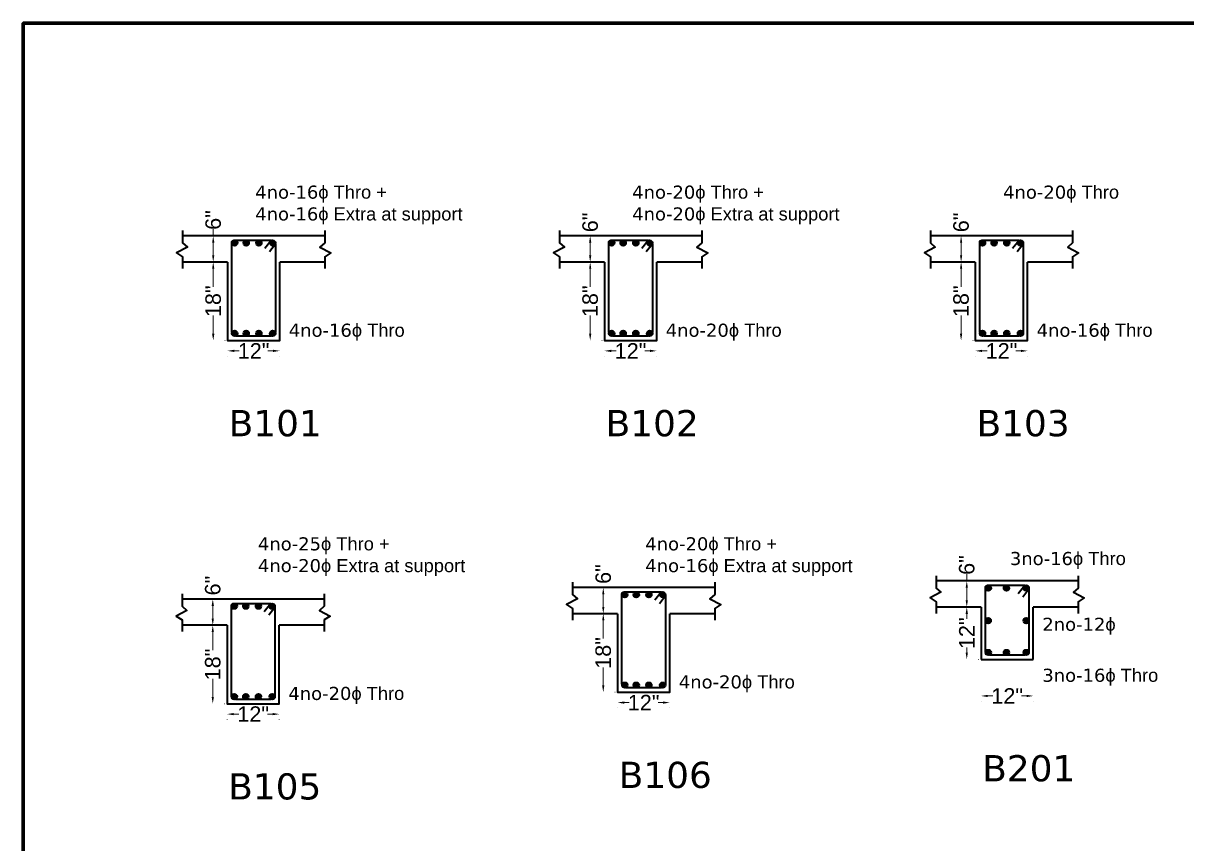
# Model space of a CAD drawing. Header units: feet. Extents: x 15113 to 123217, y -97269 to -8247.
# Drawn here: x 42026 to 42560, y -52233 to -51857 of the extents above; entities that cross this region are included whole.
import ezdxf

# ---------------------------------------------------------------- set-up
doc = ezdxf.new("R2010")
doc.units = ezdxf.units.FT
doc.header["$LTSCALE"] = 50.2
doc.header["$MEASUREMENT"] = 0
doc.header["$PDMODE"] = 3
doc.linetypes.add('DOT', pattern=[0.25, 0, -0.25])
for name, color, linetype, lineweight in [('drg seal', 250, 'Continuous', 120), ('Str Beam', 10, 'Continuous', 35), ('Str Column', 50, 'Continuous', 35), ('sTR fOOTING', 6, 'Continuous', 35), ('Str LBL', 3, 'Continuous', 35)]:
    doc.layers.add(name, color=color, linetype=linetype, lineweight=lineweight)
doc.layers.add('drg seal txt', color=7, linetype='Continuous')
doc.styles.add('5.2 INCH', font='arial.ttf', dxfattribs={"height": 5.2})
doc.styles.add('7.1 INCH', font='arial.ttf', dxfattribs={"height": 7.1})
doc.styles.get("Standard").update_dxf_attribs({"font": 'arial.ttf'})
doc.dimstyles.new('2.2 INCH', dxfattribs={"dimscale": 0, "dimtxt": 5.2, "dimasz": 3.1, "dimexe": 0.18, "dimexo": 1.063, "dimgap": 0.09, "dimtad": 0, "dimdec": 0, "dimzin": 0, "dimdsep": 46, "dimlunit": 4, "dimtxsty": '5.2 INCH', "dimcen": 0, "dimclrd": 230, "dimclre": 230, "dimclrt": 164, "dimadec": 0, "dimazin": 0, "dimtfac": 1, "dimtdec": 0, "dimtofl": 0, "dimtmove": 0, "dimatfit": 3, "dimfxl": 0.5, "dimtolj": 1, "dimtzin": 0, "dimlwd": 15, "dimlwe": 15, "dimarcsym": 0})

# ---------------------------------------------------------------- blocks, each defined once
blk = doc.blocks.new('*D688')
at = {"layer": 'Defpoints', "color": 0, "linetype": 'Continuous', "transparency": 16777216}
for p in [(42144.11, -52006.89), (42120.11, -52010.42), (42144.11, -52010.42)]:
    blk.add_point(p, dxfattribs=at)
at = {"layer": 'Str Beam', "color": 230, "linetype": 'DOT', "lineweight": 15, "transparency": 16777216}
for p, q in [((42120.11, -52009.36), (42120.11, -52006.71)), ((42144.11, -52009.36), (42144.11, -52006.71))]:
    blk.add_line(p, q, dxfattribs=at)
at = {"layer": 'Str Beam', "color": 230, "lineweight": 15, "transparency": 16777216}
for p, q in [((42123.21, -52006.89), (42125.51, -52006.89)), ((42141.01, -52006.89), (42138.7, -52006.89))]:
    blk.add_line(p, q, dxfattribs=at)
at = {"layer": 'Str Beam', "color": 230, "linetype": 'Continuous', "transparency": 16777216}
for points in [[(42123.21, -52006.37), (42123.21, -52007.41), (42120.11, -52006.89)], [(42141.01, -52006.37), (42141.01, -52007.41), (42144.11, -52006.89)]]:
    blk.add_solid(points, dxfattribs=at)
at = {"layer": 'Str Beam', "color": 164, "linetype": 'Continuous', "lineweight": 40, "transparency": 16777216, "insert": (42132.11, -52006.89), "char_height": 7.1, "attachment_point": 5, "style": '7.1 INCH'}
blk.add_mtext('\\A1;12"', dxfattribs=at)
blk = doc.blocks.new('*D689')
at = {"layer": 'Defpoints', "color": 0, "linetype": 'Continuous', "transparency": 16777216}
for p in [(42113.58, -51966.13), (42120.11, -51966.13), (42120.11, -52002.13)]:
    blk.add_point(p, dxfattribs=at)
at = {"layer": 'sTR fOOTING', "color": 230, "linetype": 'DOT', "lineweight": 15, "transparency": 16777216}
for p, q in [((42119.04, -51966.13), (42113.4, -51966.13)), ((42119.04, -52002.13), (42113.4, -52002.13))]:
    blk.add_line(p, q, dxfattribs=at)
at = {"layer": 'sTR fOOTING', "color": 230, "lineweight": 15, "transparency": 16777216}
for p, q in [((42113.58, -51969.23), (42113.58, -51977.53)), ((42113.58, -51999.03), (42113.58, -51990.72))]:
    blk.add_line(p, q, dxfattribs=at)
at = {"layer": 'sTR fOOTING', "color": 230, "linetype": 'Continuous', "transparency": 16777216}
for points in [[(42113.06, -51969.23), (42114.1, -51969.23), (42113.58, -51966.13)], [(42113.06, -51999.03), (42114.1, -51999.03), (42113.58, -52002.13)]]:
    blk.add_solid(points, dxfattribs=at)
at = {"layer": 'sTR fOOTING', "color": 164, "linetype": 'Continuous', "lineweight": 40, "transparency": 16777216, "insert": (42113.58, -51984.13), "char_height": 7.1, "attachment_point": 5, "rotation": 90, "style": '7.1 INCH'}
blk.add_mtext('\\A1;18"', dxfattribs=at)
blk = doc.blocks.new('*D672')
at = {"layer": 'Defpoints', "color": 0, "linetype": 'Continuous', "transparency": 16777216}
for p in [(42113.58, -51954.13), (42113.58, -51954.13), (42113.58, -51966.13)]:
    blk.add_point(p, dxfattribs=at)
at = {"layer": 'sTR fOOTING', "color": 230, "linetype": 'DOT', "lineweight": 15, "transparency": 16777216}
for p, q in [((42112.52, -51954.13), (42113.4, -51954.13)), ((42112.52, -51966.13), (42113.4, -51966.13))]:
    blk.add_line(p, q, dxfattribs=at)
at = {"layer": 'sTR fOOTING', "color": 230, "lineweight": 15, "transparency": 16777216}
for p, q in [((42113.58, -51954.13), (42113.58, -51951.03)), ((42113.58, -51963.03), (42113.58, -51957.23))]:
    blk.add_line(p, q, dxfattribs=at)
at = {"layer": 'sTR fOOTING', "color": 230, "linetype": 'Continuous', "transparency": 16777216}
for points in [[(42113.06, -51957.23), (42114.1, -51957.23), (42113.58, -51954.13)], [(42113.06, -51963.03), (42114.1, -51963.03), (42113.58, -51966.13)]]:
    blk.add_solid(points, dxfattribs=at)
at = {"layer": 'sTR fOOTING', "color": 164, "linetype": 'Continuous', "lineweight": 40, "transparency": 16777216, "insert": (42113.58, -51946.84), "char_height": 7.1, "attachment_point": 5, "rotation": 90, "style": '7.1 INCH'}
blk.add_mtext('\\A1;6"', dxfattribs=at)
blk = doc.blocks.new('*D690')
at = {"layer": 'Defpoints', "color": 0, "linetype": 'Continuous', "transparency": 16777216}
for p in [(42317.04, -52006.89), (42293.04, -52010.42), (42317.04, -52010.42)]:
    blk.add_point(p, dxfattribs=at)
at = {"layer": 'Str Beam', "color": 230, "linetype": 'DOT', "lineweight": 15, "transparency": 16777216}
for p, q in [((42293.04, -52009.36), (42293.04, -52006.71)), ((42317.04, -52009.36), (42317.04, -52006.71))]:
    blk.add_line(p, q, dxfattribs=at)
at = {"layer": 'Str Beam', "color": 230, "lineweight": 15, "transparency": 16777216}
for p, q in [((42296.14, -52006.89), (42298.45, -52006.89)), ((42313.94, -52006.89), (42311.64, -52006.89))]:
    blk.add_line(p, q, dxfattribs=at)
at = {"layer": 'Str Beam', "color": 230, "linetype": 'Continuous', "transparency": 16777216}
for points in [[(42296.14, -52006.37), (42296.14, -52007.41), (42293.04, -52006.89)], [(42313.94, -52006.37), (42313.94, -52007.41), (42317.04, -52006.89)]]:
    blk.add_solid(points, dxfattribs=at)
at = {"layer": 'Str Beam', "color": 164, "linetype": 'Continuous', "lineweight": 40, "transparency": 16777216, "insert": (42305.04, -52006.89), "char_height": 7.1, "attachment_point": 5, "style": '7.1 INCH'}
blk.add_mtext('\\A1;12"', dxfattribs=at)
blk = doc.blocks.new('*D691')
at = {"layer": 'Defpoints', "color": 0, "linetype": 'Continuous', "transparency": 16777216}
for p in [(42286.52, -51966.13), (42293.04, -51966.13), (42293.04, -52002.13)]:
    blk.add_point(p, dxfattribs=at)
at = {"layer": 'sTR fOOTING', "color": 230, "linetype": 'DOT', "lineweight": 15, "transparency": 16777216}
for p, q in [((42291.98, -51966.13), (42286.34, -51966.13)), ((42291.98, -52002.13), (42286.34, -52002.13))]:
    blk.add_line(p, q, dxfattribs=at)
at = {"layer": 'sTR fOOTING', "color": 230, "lineweight": 15, "transparency": 16777216}
for p, q in [((42286.52, -51969.23), (42286.52, -51977.53)), ((42286.52, -51999.03), (42286.52, -51990.72))]:
    blk.add_line(p, q, dxfattribs=at)
at = {"layer": 'sTR fOOTING', "color": 230, "linetype": 'Continuous', "transparency": 16777216}
for points in [[(42286, -51969.23), (42287.03, -51969.23), (42286.52, -51966.13)], [(42286, -51999.03), (42287.03, -51999.03), (42286.52, -52002.13)]]:
    blk.add_solid(points, dxfattribs=at)
at = {"layer": 'sTR fOOTING', "color": 164, "linetype": 'Continuous', "lineweight": 40, "transparency": 16777216, "insert": (42286.52, -51984.13), "char_height": 7.1, "attachment_point": 5, "rotation": 90, "style": '7.1 INCH'}
blk.add_mtext('\\A1;18"', dxfattribs=at)
blk = doc.blocks.new('*D673')
at = {"layer": 'Defpoints', "color": 0, "linetype": 'Continuous', "transparency": 16777216}
for p in [(42286.52, -51954.13), (42286.52, -51954.13), (42286.52, -51966.13)]:
    blk.add_point(p, dxfattribs=at)
at = {"layer": 'sTR fOOTING', "color": 230, "linetype": 'DOT', "lineweight": 15, "transparency": 16777216}
for p, q in [((42285.45, -51954.13), (42286.34, -51954.13)), ((42285.45, -51966.13), (42286.34, -51966.13))]:
    blk.add_line(p, q, dxfattribs=at)
at = {"layer": 'sTR fOOTING', "color": 230, "lineweight": 15, "transparency": 16777216}
blk.add_line((42286.52, -51963.03), (42286.52, -51957.23), dxfattribs=at)
at = {"layer": 'sTR fOOTING', "color": 230, "linetype": 'Continuous', "transparency": 16777216}
for points in [[(42286, -51957.23), (42287.03, -51957.23), (42286.52, -51954.13)], [(42286, -51963.03), (42287.03, -51963.03), (42286.52, -51966.13)]]:
    blk.add_solid(points, dxfattribs=at)
at = {"layer": 'sTR fOOTING', "color": 164, "linetype": 'Continuous', "lineweight": 40, "transparency": 16777216, "insert": (42286.52, -51947.93), "char_height": 7.1, "attachment_point": 5, "rotation": 90, "style": '7.1 INCH'}
blk.add_mtext('\\A1;6"', dxfattribs=at)
blk = doc.blocks.new('*D692')
at = {"layer": 'Defpoints', "color": 0, "linetype": 'Continuous', "transparency": 16777216}
for p in [(42487.2, -52006.89), (42463.2, -52010.42), (42487.2, -52010.42)]:
    blk.add_point(p, dxfattribs=at)
at = {"layer": 'Str Beam', "color": 230, "linetype": 'DOT', "lineweight": 15, "transparency": 16777216}
for p, q in [((42463.2, -52009.36), (42463.2, -52006.71)), ((42487.2, -52009.36), (42487.2, -52006.71))]:
    blk.add_line(p, q, dxfattribs=at)
at = {"layer": 'Str Beam', "color": 230, "lineweight": 15, "transparency": 16777216}
for p, q in [((42466.3, -52006.89), (42468.61, -52006.89)), ((42484.1, -52006.89), (42481.79, -52006.89))]:
    blk.add_line(p, q, dxfattribs=at)
at = {"layer": 'Str Beam', "color": 230, "linetype": 'Continuous', "transparency": 16777216}
for points in [[(42466.3, -52006.37), (42466.3, -52007.41), (42463.2, -52006.89)], [(42484.1, -52006.37), (42484.1, -52007.41), (42487.2, -52006.89)]]:
    blk.add_solid(points, dxfattribs=at)
at = {"layer": 'Str Beam', "color": 164, "linetype": 'Continuous', "lineweight": 40, "transparency": 16777216, "insert": (42475.2, -52006.89), "char_height": 7.1, "attachment_point": 5, "style": '7.1 INCH'}
blk.add_mtext('\\A1;12"', dxfattribs=at)
blk = doc.blocks.new('*D693')
at = {"layer": 'Defpoints', "color": 0, "linetype": 'Continuous', "transparency": 16777216}
for p in [(42456.67, -51966.13), (42463.2, -51966.13), (42463.2, -52002.13)]:
    blk.add_point(p, dxfattribs=at)
at = {"layer": 'sTR fOOTING', "color": 230, "linetype": 'DOT', "lineweight": 15, "transparency": 16777216}
for p, q in [((42462.14, -51966.13), (42456.49, -51966.13)), ((42462.14, -52002.13), (42456.49, -52002.13))]:
    blk.add_line(p, q, dxfattribs=at)
at = {"layer": 'sTR fOOTING', "color": 230, "lineweight": 15, "transparency": 16777216}
for p, q in [((42456.67, -51969.23), (42456.67, -51977.53)), ((42456.67, -51999.03), (42456.67, -51990.72))]:
    blk.add_line(p, q, dxfattribs=at)
at = {"layer": 'sTR fOOTING', "color": 230, "linetype": 'Continuous', "transparency": 16777216}
for points in [[(42456.16, -51969.23), (42457.19, -51969.23), (42456.67, -51966.13)], [(42456.16, -51999.03), (42457.19, -51999.03), (42456.67, -52002.13)]]:
    blk.add_solid(points, dxfattribs=at)
at = {"layer": 'sTR fOOTING', "color": 164, "linetype": 'Continuous', "lineweight": 40, "transparency": 16777216, "insert": (42456.67, -51984.13), "char_height": 7.1, "attachment_point": 5, "rotation": 90, "style": '7.1 INCH'}
blk.add_mtext('\\A1;18"', dxfattribs=at)
blk = doc.blocks.new('*D674')
at = {"layer": 'Defpoints', "color": 0, "linetype": 'Continuous', "transparency": 16777216}
for p in [(42456.67, -51954.13), (42456.67, -51954.13), (42456.67, -51966.13)]:
    blk.add_point(p, dxfattribs=at)
at = {"layer": 'sTR fOOTING', "color": 230, "linetype": 'DOT', "lineweight": 15, "transparency": 16777216}
for p, q in [((42455.61, -51954.13), (42456.49, -51954.13)), ((42455.61, -51966.13), (42456.49, -51966.13))]:
    blk.add_line(p, q, dxfattribs=at)
at = {"layer": 'sTR fOOTING', "color": 230, "lineweight": 15, "transparency": 16777216}
blk.add_line((42456.67, -51963.03), (42456.67, -51957.23), dxfattribs=at)
at = {"layer": 'sTR fOOTING', "color": 230, "linetype": 'Continuous', "transparency": 16777216}
for points in [[(42456.16, -51957.23), (42457.19, -51957.23), (42456.67, -51954.13)], [(42456.16, -51963.03), (42457.19, -51963.03), (42456.67, -51966.13)]]:
    blk.add_solid(points, dxfattribs=at)
at = {"layer": 'sTR fOOTING', "color": 164, "linetype": 'Continuous', "lineweight": 40, "transparency": 16777216, "insert": (42456.67, -51947.93), "char_height": 7.1, "attachment_point": 5, "rotation": 90, "style": '7.1 INCH'}
blk.add_mtext('\\A1;6"', dxfattribs=at)
blk = doc.blocks.new('*D696')
at = {"layer": 'Defpoints', "color": 0, "linetype": 'Continuous', "transparency": 16777216}
for p in [(42143.9, -52173.55), (42119.9, -52177.09), (42143.9, -52177.09)]:
    blk.add_point(p, dxfattribs=at)
at = {"layer": 'Str Beam', "color": 230, "linetype": 'DOT', "lineweight": 15, "transparency": 16777216}
for p, q in [((42119.9, -52176.02), (42119.9, -52173.37)), ((42143.9, -52176.02), (42143.9, -52173.37))]:
    blk.add_line(p, q, dxfattribs=at)
at = {"layer": 'Str Beam', "color": 230, "lineweight": 15, "transparency": 16777216}
for p, q in [((42123, -52173.55), (42125.31, -52173.55)), ((42140.8, -52173.55), (42138.5, -52173.55))]:
    blk.add_line(p, q, dxfattribs=at)
at = {"layer": 'Str Beam', "color": 230, "linetype": 'Continuous', "transparency": 16777216}
for points in [[(42123, -52173.04), (42123, -52174.07), (42119.9, -52173.55)], [(42140.8, -52173.04), (42140.8, -52174.07), (42143.9, -52173.55)]]:
    blk.add_solid(points, dxfattribs=at)
at = {"layer": 'Str Beam', "color": 164, "linetype": 'Continuous', "lineweight": 40, "transparency": 16777216, "insert": (42131.9, -52173.55), "char_height": 7.1, "attachment_point": 5, "style": '7.1 INCH'}
blk.add_mtext('\\A1;12"', dxfattribs=at)
blk = doc.blocks.new('*D697')
at = {"layer": 'Defpoints', "color": 0, "linetype": 'Continuous', "transparency": 16777216}
for p in [(42113.38, -52132.79), (42119.9, -52132.79), (42119.9, -52168.79)]:
    blk.add_point(p, dxfattribs=at)
at = {"layer": 'sTR fOOTING', "color": 230, "linetype": 'DOT', "lineweight": 15, "transparency": 16777216}
for p, q in [((42118.84, -52132.79), (42113.2, -52132.79)), ((42118.84, -52168.79), (42113.2, -52168.79))]:
    blk.add_line(p, q, dxfattribs=at)
at = {"layer": 'sTR fOOTING', "color": 230, "lineweight": 15, "transparency": 16777216}
for p, q in [((42113.38, -52135.89), (42113.38, -52144.2)), ((42113.38, -52165.69), (42113.38, -52157.38))]:
    blk.add_line(p, q, dxfattribs=at)
at = {"layer": 'sTR fOOTING', "color": 230, "linetype": 'Continuous', "transparency": 16777216}
for points in [[(42112.86, -52135.89), (42113.89, -52135.89), (42113.38, -52132.79)], [(42112.86, -52165.69), (42113.89, -52165.69), (42113.38, -52168.79)]]:
    blk.add_solid(points, dxfattribs=at)
at = {"layer": 'sTR fOOTING', "color": 164, "linetype": 'Continuous', "lineweight": 40, "transparency": 16777216, "insert": (42113.38, -52150.79), "char_height": 7.1, "attachment_point": 5, "rotation": 90, "style": '7.1 INCH'}
blk.add_mtext('\\A1;18"', dxfattribs=at)
blk = doc.blocks.new('*D676')
at = {"layer": 'Defpoints', "color": 0, "linetype": 'Continuous', "transparency": 16777216}
for p in [(42113.38, -52120.79), (42113.38, -52120.79), (42113.38, -52132.79)]:
    blk.add_point(p, dxfattribs=at)
at = {"layer": 'sTR fOOTING', "color": 230, "linetype": 'DOT', "lineweight": 15, "transparency": 16777216}
for p, q in [((42112.31, -52120.79), (42113.2, -52120.79)), ((42112.31, -52132.79), (42113.2, -52132.79))]:
    blk.add_line(p, q, dxfattribs=at)
at = {"layer": 'sTR fOOTING', "color": 230, "lineweight": 15, "transparency": 16777216}
blk.add_line((42113.38, -52129.69), (42113.38, -52123.89), dxfattribs=at)
at = {"layer": 'sTR fOOTING', "color": 230, "linetype": 'Continuous', "transparency": 16777216}
for points in [[(42112.86, -52123.89), (42113.89, -52123.89), (42113.38, -52120.79)], [(42112.86, -52129.69), (42113.89, -52129.69), (42113.38, -52132.79)]]:
    blk.add_solid(points, dxfattribs=at)
at = {"layer": 'sTR fOOTING', "color": 164, "linetype": 'Continuous', "lineweight": 40, "transparency": 16777216, "insert": (42113.38, -52114.59), "char_height": 7.1, "attachment_point": 5, "rotation": 90, "style": '7.1 INCH'}
blk.add_mtext('\\A1;6"', dxfattribs=at)
blk = doc.blocks.new('*D698')
at = {"layer": 'Defpoints', "color": 0, "linetype": 'Continuous', "transparency": 16777216}
for p in [(42323.04, -52168.27), (42299.04, -52171.8), (42323.04, -52171.8)]:
    blk.add_point(p, dxfattribs=at)
at = {"layer": 'Str Beam', "color": 230, "linetype": 'DOT', "lineweight": 15, "transparency": 16777216}
for p, q in [((42299.04, -52170.74), (42299.04, -52168.09)), ((42323.04, -52170.74), (42323.04, -52168.09))]:
    blk.add_line(p, q, dxfattribs=at)
at = {"layer": 'Str Beam', "color": 230, "lineweight": 15, "transparency": 16777216}
for p, q in [((42302.14, -52168.27), (42304.45, -52168.27)), ((42319.94, -52168.27), (42317.64, -52168.27))]:
    blk.add_line(p, q, dxfattribs=at)
at = {"layer": 'Str Beam', "color": 230, "linetype": 'Continuous', "transparency": 16777216}
for points in [[(42302.14, -52167.75), (42302.14, -52168.78), (42299.04, -52168.27)], [(42319.94, -52167.75), (42319.94, -52168.78), (42323.04, -52168.27)]]:
    blk.add_solid(points, dxfattribs=at)
at = {"layer": 'Str Beam', "color": 164, "linetype": 'Continuous', "lineweight": 40, "transparency": 16777216, "insert": (42311.04, -52168.27), "char_height": 7.1, "attachment_point": 5, "style": '7.1 INCH'}
blk.add_mtext('\\A1;12"', dxfattribs=at)
blk = doc.blocks.new('*D699')
at = {"layer": 'Defpoints', "color": 0, "linetype": 'Continuous', "transparency": 16777216}
for p in [(42292.52, -52127.5), (42299.04, -52127.5), (42299.04, -52163.5)]:
    blk.add_point(p, dxfattribs=at)
at = {"layer": 'sTR fOOTING', "color": 230, "linetype": 'DOT', "lineweight": 15, "transparency": 16777216}
for p, q in [((42297.98, -52127.5), (42292.34, -52127.5)), ((42297.98, -52163.5), (42292.34, -52163.5))]:
    blk.add_line(p, q, dxfattribs=at)
at = {"layer": 'sTR fOOTING', "color": 230, "lineweight": 15, "transparency": 16777216}
for p, q in [((42292.52, -52130.6), (42292.52, -52138.91)), ((42292.52, -52160.4), (42292.52, -52152.1))]:
    blk.add_line(p, q, dxfattribs=at)
at = {"layer": 'sTR fOOTING', "color": 230, "linetype": 'Continuous', "transparency": 16777216}
for points in [[(42292, -52130.6), (42293.03, -52130.6), (42292.52, -52127.5)], [(42292, -52160.4), (42293.03, -52160.4), (42292.52, -52163.5)]]:
    blk.add_solid(points, dxfattribs=at)
at = {"layer": 'sTR fOOTING', "color": 164, "linetype": 'Continuous', "lineweight": 40, "transparency": 16777216, "insert": (42292.52, -52145.5), "char_height": 7.1, "attachment_point": 5, "rotation": 90, "style": '7.1 INCH'}
blk.add_mtext('\\A1;18"', dxfattribs=at)
blk = doc.blocks.new('*D677')
at = {"layer": 'Defpoints', "color": 0, "linetype": 'Continuous', "transparency": 16777216}
for p in [(42292.52, -52115.5), (42292.52, -52115.5), (42292.52, -52127.5)]:
    blk.add_point(p, dxfattribs=at)
at = {"layer": 'sTR fOOTING', "color": 230, "linetype": 'DOT', "lineweight": 15, "transparency": 16777216}
for p, q in [((42291.45, -52115.5), (42292.34, -52115.5)), ((42291.45, -52127.5), (42292.34, -52127.5))]:
    blk.add_line(p, q, dxfattribs=at)
at = {"layer": 'sTR fOOTING', "color": 230, "lineweight": 15, "transparency": 16777216}
blk.add_line((42292.52, -52124.4), (42292.52, -52118.6), dxfattribs=at)
at = {"layer": 'sTR fOOTING', "color": 230, "linetype": 'Continuous', "transparency": 16777216}
for points in [[(42292, -52118.6), (42293.03, -52118.6), (42292.52, -52115.5)], [(42292, -52124.4), (42293.03, -52124.4), (42292.52, -52127.5)]]:
    blk.add_solid(points, dxfattribs=at)
at = {"layer": 'sTR fOOTING', "color": 164, "linetype": 'Continuous', "lineweight": 40, "transparency": 16777216, "insert": (42292.52, -52109.3), "char_height": 7.1, "attachment_point": 5, "rotation": 90, "style": '7.1 INCH'}
blk.add_mtext('\\A1;6"', dxfattribs=at)
blk = doc.blocks.new('*D716')
at = {"layer": 'Defpoints', "color": 0, "linetype": 'Continuous', "transparency": 16777216}
for p in [(42489.81, -52165.22), (42465.81, -52168.75), (42489.81, -52168.75)]:
    blk.add_point(p, dxfattribs=at)
at = {"layer": 'Str Beam', "color": 230, "linetype": 'DOT', "lineweight": 15, "transparency": 16777216}
for p, q in [((42465.81, -52167.69), (42465.81, -52165.04)), ((42489.81, -52167.69), (42489.81, -52165.04))]:
    blk.add_line(p, q, dxfattribs=at)
at = {"layer": 'Str Beam', "color": 230, "lineweight": 15, "transparency": 16777216}
for p, q in [((42468.91, -52165.22), (42471.21, -52165.22)), ((42486.71, -52165.22), (42484.4, -52165.22))]:
    blk.add_line(p, q, dxfattribs=at)
at = {"layer": 'Str Beam', "color": 230, "linetype": 'Continuous', "transparency": 16777216}
for points in [[(42468.91, -52164.7), (42468.91, -52165.73), (42465.81, -52165.22)], [(42486.71, -52164.7), (42486.71, -52165.73), (42489.81, -52165.22)]]:
    blk.add_solid(points, dxfattribs=at)
at = {"layer": 'Str Beam', "color": 164, "linetype": 'Continuous', "lineweight": 40, "transparency": 16777216, "insert": (42477.81, -52165.22), "char_height": 7.1, "attachment_point": 5, "style": '7.1 INCH'}
blk.add_mtext('\\A1;12"', dxfattribs=at)
blk = doc.blocks.new('*D686')
at = {"layer": 'Defpoints', "color": 0, "linetype": 'Continuous', "transparency": 16777216}
for p in [(42459.28, -52112.45), (42459.28, -52112.45), (42459.28, -52124.45)]:
    blk.add_point(p, dxfattribs=at)
at = {"layer": 'sTR fOOTING', "color": 230, "lineweight": 15, "transparency": 16777216}
for p, q in [((42459.28, -52112.45), (42459.28, -52109.35)), ((42459.28, -52121.35), (42459.28, -52115.55))]:
    blk.add_line(p, q, dxfattribs=at)
at = {"layer": 'sTR fOOTING', "color": 230, "linetype": 'DOT', "lineweight": 15, "transparency": 16777216}
for p, q in [((42458.22, -52112.45), (42459.1, -52112.45)), ((42458.22, -52124.45), (42459.1, -52124.45))]:
    blk.add_line(p, q, dxfattribs=at)
at = {"layer": 'sTR fOOTING', "color": 230, "linetype": 'Continuous', "transparency": 16777216}
for points in [[(42458.76, -52115.55), (42459.8, -52115.55), (42459.28, -52112.45)], [(42458.76, -52121.35), (42459.8, -52121.35), (42459.28, -52124.45)]]:
    blk.add_solid(points, dxfattribs=at)
at = {"layer": 'sTR fOOTING', "color": 164, "linetype": 'Continuous', "lineweight": 40, "transparency": 16777216, "insert": (42459.28, -52105.16), "char_height": 7.1, "attachment_point": 5, "rotation": 90, "style": '7.1 INCH'}
blk.add_mtext('\\A1;6"', dxfattribs=at)
blk = doc.blocks.new('*D717')
at = {"layer": 'Defpoints', "color": 0, "linetype": 'Continuous', "transparency": 16777216}
for p in [(42459.28, -52124.45), (42465.81, -52124.45), (42465.81, -52148.45)]:
    blk.add_point(p, dxfattribs=at)
at = {"layer": 'sTR fOOTING', "color": 230, "linetype": 'DOT', "lineweight": 15, "transparency": 16777216}
for p, q in [((42464.74, -52124.45), (42459.1, -52124.45)), ((42464.74, -52148.45), (42459.1, -52148.45))]:
    blk.add_line(p, q, dxfattribs=at)
at = {"layer": 'sTR fOOTING', "color": 230, "lineweight": 15, "transparency": 16777216}
for p, q in [((42459.28, -52127.55), (42459.28, -52129.86)), ((42459.28, -52145.35), (42459.28, -52143.05))]:
    blk.add_line(p, q, dxfattribs=at)
at = {"layer": 'sTR fOOTING', "color": 230, "linetype": 'Continuous', "transparency": 16777216}
for points in [[(42458.76, -52127.55), (42459.8, -52127.55), (42459.28, -52124.45)], [(42458.76, -52145.35), (42459.8, -52145.35), (42459.28, -52148.45)]]:
    blk.add_solid(points, dxfattribs=at)
at = {"layer": 'sTR fOOTING', "color": 164, "linetype": 'Continuous', "lineweight": 40, "transparency": 16777216, "insert": (42459.28, -52136.45), "char_height": 7.1, "attachment_point": 5, "rotation": 90, "style": '7.1 INCH'}
blk.add_mtext('\\A1;12"', dxfattribs=at)

msp = doc.modelspace()

# ---------------------------------------------------------------- hatches: boundary and pattern name
at = {"layer": 'Str Beam', "lineweight": 40}
h = msp.add_hatch(color=256, dxfattribs=at)
h.dxf.hatch_style = 1
h.paths.add_polyline_path([(42122.17708, -51957.38295, 1), (42124.69308, -51957.38295, 1)])
h = msp.add_hatch(color=256, dxfattribs=at)
h.dxf.hatch_style = 1
h.paths.add_polyline_path([(42127.45954, -51957.38295, 1), (42129.97554, -51957.38295, 1)])
h = msp.add_hatch(color=256, dxfattribs=at)
h.dxf.hatch_style = 1
h.paths.add_polyline_path([(42133.26594, -51957.38295, 1), (42135.78194, -51957.38295, 1)])
h = msp.add_hatch(color=256, dxfattribs=at)
h.dxf.hatch_style = 1
h.paths.add_polyline_path([(42139.5795, -51957.38295, 1), (42142.0955, -51957.38295, 1)])
h = msp.add_hatch(color=256, dxfattribs=at)
h.dxf.hatch_style = 1
h.paths.add_polyline_path([(42295.11314, -51957.38295, 1), (42297.62914, -51957.38295, 1)])
h = msp.add_hatch(color=256, dxfattribs=at)
h.dxf.hatch_style = 1
h.paths.add_polyline_path([(42300.3956, -51957.38295, 1), (42302.9116, -51957.38295, 1)])
h = msp.add_hatch(color=256, dxfattribs=at)
h.dxf.hatch_style = 1
h.paths.add_polyline_path([(42306.202, -51957.38295, 1), (42308.718, -51957.38295, 1)])
h = msp.add_hatch(color=256, dxfattribs=at)
h.dxf.hatch_style = 1
h.paths.add_polyline_path([(42312.51556, -51957.38295, 1), (42315.03156, -51957.38295, 1)])
h = msp.add_hatch(color=256, dxfattribs=at)
h.dxf.hatch_style = 1
h.paths.add_polyline_path([(42465.2699, -51957.38295, 1), (42467.7859, -51957.38295, 1)])
h = msp.add_hatch(color=256, dxfattribs=at)
h.dxf.hatch_style = 1
h.paths.add_polyline_path([(42470.55236, -51957.38295, 1), (42473.06836, -51957.38295, 1)])
h = msp.add_hatch(color=256, dxfattribs=at)
h.dxf.hatch_style = 1
h.paths.add_polyline_path([(42476.35876, -51957.38295, 1), (42478.87476, -51957.38295, 1)])
h = msp.add_hatch(color=256, dxfattribs=at)
h.dxf.hatch_style = 1
h.paths.add_polyline_path([(42482.67232, -51957.38295, 1), (42485.18832, -51957.38295, 1)])
h = msp.add_hatch(color=256, dxfattribs=at)
h.dxf.hatch_style = 1
h.paths.add_polyline_path([(42122.17708, -51998.87066, -1), (42124.69308, -51998.87066, -1)])
h = msp.add_hatch(color=256, dxfattribs=at)
h.dxf.hatch_style = 1
h.paths.add_polyline_path([(42127.45954, -51998.87066, -1), (42129.97554, -51998.87066, -1)])
h = msp.add_hatch(color=256, dxfattribs=at)
h.dxf.hatch_style = 1
h.paths.add_polyline_path([(42133.26594, -51998.87066, -1), (42135.78194, -51998.87066, -1)])
h = msp.add_hatch(color=256, dxfattribs=at)
h.dxf.hatch_style = 1
h.paths.add_polyline_path([(42139.5795, -51998.87066, -1), (42142.0955, -51998.87066, -1)])
h = msp.add_hatch(color=256, dxfattribs=at)
h.dxf.hatch_style = 1
h.paths.add_polyline_path([(42295.11314, -51998.87066, -1), (42297.62914, -51998.87066, -1)])
h = msp.add_hatch(color=256, dxfattribs=at)
h.dxf.hatch_style = 1
h.paths.add_polyline_path([(42300.3956, -51998.87066, -1), (42302.9116, -51998.87066, -1)])
h = msp.add_hatch(color=256, dxfattribs=at)
h.dxf.hatch_style = 1
h.paths.add_polyline_path([(42306.202, -51998.87066, -1), (42308.718, -51998.87066, -1)])
h = msp.add_hatch(color=256, dxfattribs=at)
h.dxf.hatch_style = 1
h.paths.add_polyline_path([(42312.51556, -51998.87066, -1), (42315.03156, -51998.87066, -1)])
h = msp.add_hatch(color=256, dxfattribs=at)
h.dxf.hatch_style = 1
h.paths.add_polyline_path([(42465.2699, -51998.87066, -1), (42467.7859, -51998.87066, -1)])
h = msp.add_hatch(color=256, dxfattribs=at)
h.dxf.hatch_style = 1
h.paths.add_polyline_path([(42470.55236, -51998.87066, -1), (42473.06836, -51998.87066, -1)])
h = msp.add_hatch(color=256, dxfattribs=at)
h.dxf.hatch_style = 1
h.paths.add_polyline_path([(42476.35876, -51998.87066, -1), (42478.87476, -51998.87066, -1)])
h = msp.add_hatch(color=256, dxfattribs=at)
h.dxf.hatch_style = 1
h.paths.add_polyline_path([(42482.67232, -51998.87066, -1), (42485.18832, -51998.87066, -1)])
h = msp.add_hatch(color=256, dxfattribs=at)
h.dxf.hatch_style = 1
h.paths.add_polyline_path([(42467.87481, -52115.71039, 1), (42470.39081, -52115.71039, 1)])
h = msp.add_hatch(color=256, dxfattribs=at)
h.dxf.hatch_style = 1
h.paths.add_polyline_path([(42476.20862, -52115.70185, 1), (42478.72462, -52115.70185, 1)])
h = msp.add_hatch(color=256, dxfattribs=at)
h.dxf.hatch_style = 1
h.paths.add_polyline_path([(42485.27723, -52115.71039, 1), (42487.79323, -52115.71039, 1)])
h = msp.add_hatch(color=256, dxfattribs=at)
h.dxf.hatch_style = 1
h.paths.add_polyline_path([(42301.11144, -52118.75929, 1), (42303.62744, -52118.75929, 1)])
h = msp.add_hatch(color=256, dxfattribs=at)
h.dxf.hatch_style = 1
h.paths.add_polyline_path([(42306.3939, -52118.75929, 1), (42308.9099, -52118.75929, 1)])
h = msp.add_hatch(color=256, dxfattribs=at)
h.dxf.hatch_style = 1
h.paths.add_polyline_path([(42312.20031, -52118.75929, 1), (42314.71631, -52118.75929, 1)])
h = msp.add_hatch(color=256, dxfattribs=at)
h.dxf.hatch_style = 1
h.paths.add_polyline_path([(42318.51386, -52118.75929, 1), (42321.02986, -52118.75929, 1)])
h = msp.add_hatch(color=256, dxfattribs=at)
h.dxf.hatch_style = 1
h.paths.add_polyline_path([(42121.97381, -52124.04603, 1), (42124.48981, -52124.04603, 1)])
h = msp.add_hatch(color=256, dxfattribs=at)
h.dxf.hatch_style = 1
h.paths.add_polyline_path([(42127.25627, -52124.04603, 1), (42129.77227, -52124.04603, 1)])
h = msp.add_hatch(color=256, dxfattribs=at)
h.dxf.hatch_style = 1
h.paths.add_polyline_path([(42133.06267, -52124.04603, 1), (42135.57867, -52124.04603, 1)])
h = msp.add_hatch(color=256, dxfattribs=at)
h.dxf.hatch_style = 1
h.paths.add_polyline_path([(42139.37623, -52124.04603, 1), (42141.89223, -52124.04603, 1)])
h = msp.add_hatch(color=256, dxfattribs=at)
h.dxf.hatch_style = 1
h.paths.add_polyline_path([(42467.85481, -52130.65963, -1), (42470.37081, -52130.65963, -1)])
h = msp.add_hatch(color=256, dxfattribs=at)
h.dxf.hatch_style = 1
h.paths.add_polyline_path([(42487.80519, -52130.65963, 1), (42485.28919, -52130.65963, 1)])
h = msp.add_hatch(color=256, dxfattribs=at)
h.dxf.hatch_style = 1
h.paths.add_polyline_path([(42467.87481, -52145.26958, -1), (42470.39081, -52145.26958, -1)])
h = msp.add_hatch(color=256, dxfattribs=at)
h.dxf.hatch_style = 1
h.paths.add_polyline_path([(42476.20862, -52145.26104, -1), (42478.72462, -52145.26104, -1)])
h = msp.add_hatch(color=256, dxfattribs=at)
h.dxf.hatch_style = 1
h.paths.add_polyline_path([(42485.27723, -52145.26958, -1), (42487.79323, -52145.26958, -1)])
h = msp.add_hatch(color=256, dxfattribs=at)
h.dxf.hatch_style = 1
h.paths.add_polyline_path([(42301.11144, -52160.247, -1), (42303.62744, -52160.247, -1)])
h = msp.add_hatch(color=256, dxfattribs=at)
h.dxf.hatch_style = 1
h.paths.add_polyline_path([(42306.3939, -52160.247, -1), (42308.9099, -52160.247, -1)])
h = msp.add_hatch(color=256, dxfattribs=at)
h.dxf.hatch_style = 1
h.paths.add_polyline_path([(42312.20031, -52160.247, -1), (42314.71631, -52160.247, -1)])
h = msp.add_hatch(color=256, dxfattribs=at)
h.dxf.hatch_style = 1
h.paths.add_polyline_path([(42318.51386, -52160.247, -1), (42321.02986, -52160.247, -1)])
h = msp.add_hatch(color=256, dxfattribs=at)
h.dxf.hatch_style = 1
h.paths.add_polyline_path([(42121.97381, -52165.53374, -1), (42124.48981, -52165.53374, -1)])
h = msp.add_hatch(color=256, dxfattribs=at)
h.dxf.hatch_style = 1
h.paths.add_polyline_path([(42127.25627, -52165.53374, -1), (42129.77227, -52165.53374, -1)])
h = msp.add_hatch(color=256, dxfattribs=at)
h.dxf.hatch_style = 1
h.paths.add_polyline_path([(42133.06267, -52165.53374, -1), (42135.57867, -52165.53374, -1)])
h = msp.add_hatch(color=256, dxfattribs=at)
h.dxf.hatch_style = 1
h.paths.add_polyline_path([(42139.37623, -52165.53374, -1), (42141.89223, -52165.53374, -1)])

# ---------------------------------------------------------------- linework, layer by layer
at = {"layer": 'drg seal', "lineweight": 70}
msp.add_lwpolyline([(43027.81727, -52613.90456), (43027.81727, -51856.56805), (42026.43612, -51856.56805), (42026.43612, -52613.90456), (43027.68093, -52613.90456)], dxfattribs=at)
at = {"layer": 'Str Beam', "lineweight": 40}
for p, q in [((42140.15141, -51956.1842), (42137.2247, -51959.97513)), ((42142.08805, -51957.948), (42139.33336, -51961.5161)), ((42313.08747, -51956.1842), (42310.16076, -51959.97513)), ((42315.02411, -51957.948), (42312.26942, -51961.5161)), ((42483.24423, -51956.1842), (42480.31752, -51959.97513)), ((42485.18086, -51957.948), (42482.42618, -51961.5161)), ((42485.84914, -52114.51165), (42482.92243, -52118.30257)), ((42319.08578, -52117.56055), (42316.15907, -52121.35147)), ((42321.02241, -52119.32435), (42318.26772, -52122.89245)), ((42487.78577, -52116.27545), (42485.03109, -52119.84355)), ((42139.94815, -52122.84729), (42137.02143, -52126.63821)), ((42141.88478, -52124.61109), (42139.13009, -52128.17918))]:
    msp.add_line(p, q, dxfattribs=at)
at = {"layer": 'Str Beam', "color": 2, "linetype": 'Continuous', "lineweight": 40}
for points in [[(42099.47741, -51951.71092), (42099.47741, -51957.37247), (42101.74431, -51959.31359), (42096.72447, -51961.90172), (42099.47741, -51963.68111), (42099.47741, -51969.01919)], [(42164.73752, -51954.1268), (42099.47741, -51954.1268)], [(42164.73752, -51951.71092), (42164.73752, -51957.37247), (42162.47063, -51959.31359), (42167.49046, -51961.90172), (42164.73752, -51963.68111), (42164.73752, -51969.01919)], [(42272.41347, -51951.71092), (42272.41347, -51957.37247), (42274.68037, -51959.31359), (42269.66053, -51961.90172), (42272.41347, -51963.68111), (42272.41347, -51969.01919)], [(42337.67358, -51954.1268), (42272.41347, -51954.1268)], [(42337.67358, -51951.71092), (42337.67358, -51957.37247), (42335.40669, -51959.31359), (42340.42652, -51961.90172), (42337.67358, -51963.68111), (42337.67358, -51969.01919)], [(42442.57023, -51951.71092), (42442.57023, -51957.37247), (42444.83713, -51959.31359), (42439.81729, -51961.90172), (42442.57023, -51963.68111), (42442.57023, -51969.01919)], [(42507.83034, -51954.1268), (42442.57023, -51954.1268)], [(42507.83034, -51951.71092), (42507.83034, -51957.37247), (42505.56344, -51959.31359), (42510.58328, -51961.90172), (42507.83034, -51963.68111), (42507.83034, -51969.01919)], [(42120.10747, -51966.1268), (42099.47741, -51966.1268)], [(42120.10747, -51966.1268), (42120.10747, -52002.12602), (42144.10747, -52002.1268), (42144.10747, -51966.1268)], [(42164.73752, -51966.1268), (42144.10747, -51966.1268)], [(42293.04353, -51966.1268), (42272.41347, -51966.1268)], [(42293.04353, -51966.1268), (42293.04353, -52002.12602), (42317.04353, -52002.1268), (42317.04353, -51966.1268)], [(42337.67358, -51966.1268), (42317.04353, -51966.1268)], [(42463.20028, -51966.1268), (42442.57023, -51966.1268)], [(42463.20028, -51966.1268), (42463.20028, -52002.12602), (42487.20028, -52002.1268), (42487.20028, -51966.1268)], [(42507.83034, -51966.1268), (42487.20028, -51966.1268)], [(42278.41178, -52113.08726), (42278.41178, -52118.74881), (42280.67867, -52120.68993), (42275.65884, -52123.27806), (42278.41178, -52125.05745), (42278.41178, -52130.39553)], [(42343.67189, -52113.08726), (42343.67189, -52118.74881), (42341.40499, -52120.68993), (42346.42483, -52123.27806), (42343.67189, -52125.05745), (42343.67189, -52130.39553)], [(42445.17514, -52110.03836), (42445.17514, -52115.69991), (42447.44203, -52117.64103), (42442.4222, -52120.22917), (42445.17514, -52122.00855), (42445.17514, -52127.34664)], [(42510.43525, -52112.45425), (42445.17514, -52112.45425)], [(42510.43525, -52110.03836), (42510.43525, -52115.69991), (42508.16835, -52117.64103), (42513.18819, -52120.22917), (42510.43525, -52122.00855), (42510.43525, -52127.34664)], [(42099.27414, -52118.374), (42099.27414, -52124.03555), (42101.54104, -52125.97667), (42096.5212, -52128.5648), (42099.27414, -52130.34419), (42099.27414, -52135.68227)], [(42164.53425, -52118.374), (42164.53425, -52124.03555), (42162.26736, -52125.97667), (42167.28719, -52128.5648), (42164.53425, -52130.34419), (42164.53425, -52135.68227)], [(42343.67189, -52115.50315), (42278.41178, -52115.50315)], [(42164.53425, -52120.78989), (42099.27414, -52120.78989)], [(42465.80519, -52124.45425), (42445.17514, -52124.45425)], [(42465.80519, -52124.45425), (42465.80519, -52148.45425)], [(42489.80519, -52148.45425), (42489.80519, -52124.45425)], [(42510.43525, -52124.45425), (42489.80519, -52124.45425)], [(42299.04183, -52127.50315), (42278.41178, -52127.50315)], [(42299.04183, -52127.50315), (42299.04183, -52163.50236), (42323.04183, -52163.50315), (42323.04183, -52127.50315)], [(42343.67189, -52127.50315), (42323.04183, -52127.50315)], [(42119.9042, -52132.78989), (42099.27414, -52132.78989)], [(42119.9042, -52132.78989), (42119.9042, -52168.7891), (42143.9042, -52168.78989), (42143.9042, -52132.78989)], [(42164.53425, -52132.78989), (42143.9042, -52132.78989)]]:
    msp.add_lwpolyline(points, dxfattribs=at)
at = {"layer": 'Str Beam', "color": 1, "linetype": 'Continuous', "lineweight": 40}
for points in [[(42142.10747, -51978.1268), (42142.10747, -51998.1268, -0.414213562), (42140.10747, -52000.1268), (42124.10747, -52000.1268, -0.414213562), (42122.10747, -51998.1268), (42122.10747, -51978.1268), (42122.10747, -51957.1268, -0.414213562), (42123.10747, -51956.1268), (42140.10747, -51956.1268, -0.414213562), (42142.10747, -51958.1268)], [(42315.04353, -51978.1268), (42315.04353, -51998.1268, -0.414213562), (42313.04353, -52000.1268), (42297.04353, -52000.1268, -0.414213562), (42295.04353, -51998.1268), (42295.04353, -51978.1268), (42295.04353, -51957.1268, -0.414213562), (42296.04353, -51956.1268), (42313.04353, -51956.1268, -0.414213562), (42315.04353, -51958.1268)], [(42485.20028, -51978.1268), (42485.20028, -51998.1268, -0.414213562), (42483.20028, -52000.1268), (42467.20028, -52000.1268, -0.414213562), (42465.20028, -51998.1268), (42465.20028, -51978.1268), (42465.20028, -51957.1268, -0.414213562), (42466.20028, -51956.1268), (42483.20028, -51956.1268, -0.414213562), (42485.20028, -51958.1268)], [(42321.04183, -52139.50315), (42321.04183, -52159.50315, -0.414213562), (42319.04183, -52161.50315), (42303.04183, -52161.50315, -0.414213562), (42301.04183, -52159.50315), (42301.04183, -52139.50315), (42301.04183, -52118.50315, -0.414213562), (42302.04183, -52117.50315), (42319.04183, -52117.50315, -0.414213562), (42321.04183, -52119.50315)], [(42141.9042, -52144.78989), (42141.9042, -52164.78989, -0.414213562), (42139.9042, -52166.78989), (42123.9042, -52166.78989, -0.414213562), (42121.9042, -52164.78989), (42121.9042, -52144.78989), (42121.9042, -52123.78989, -0.414213562), (42122.9042, -52122.78989), (42139.9042, -52122.78989, -0.414213562), (42141.9042, -52124.78989)]]:
    msp.add_lwpolyline(points, format="xyb", close=True, dxfattribs=at)
for points in [[(42467.80519, -52140.86621), (42467.80519, -52136.45425), (42467.80519, -52115.45425, -0.414213562), (42468.80519, -52114.45425), (42485.80519, -52114.45425, -0.414213562), (42487.80519, -52116.45425), (42487.80519, -52136.45425), (42487.80519, -52141.70944)], [(42487.80519, -52136.32962), (42487.80519, -52144.45425, -0.414213562), (42485.80519, -52146.45425), (42469.80519, -52146.45425, -0.414213562), (42467.80519, -52144.45425), (42467.80519, -52137.04047)]]:
    msp.add_lwpolyline(points, format="xyb", dxfattribs=at)
at = {"layer": 'Str Beam', "lineweight": 40}
for centre in [(42123.43508, -51957.38295), (42128.71754, -51957.38295), (42134.52394, -51957.38295), (42140.8375, -51957.38295), (42296.37114, -51957.38295), (42301.6536, -51957.38295), (42307.46, -51957.38295), (42313.77356, -51957.38295), (42466.5279, -51957.38295), (42471.81036, -51957.38295), (42477.61676, -51957.38295), (42483.93032, -51957.38295), (42123.43508, -51998.87066), (42128.71754, -51998.87066), (42134.52394, -51998.87066), (42140.8375, -51998.87066), (42296.37114, -51998.87066), (42301.6536, -51998.87066), (42307.46, -51998.87066), (42313.77356, -51998.87066), (42466.5279, -51998.87066), (42471.81036, -51998.87066), (42477.61676, -51998.87066), (42483.93032, -51998.87066), (42469.13281, -52115.71039), (42477.46662, -52115.70185), (42486.53523, -52115.71039), (42302.36944, -52118.75929), (42307.6519, -52118.75929), (42313.45831, -52118.75929), (42319.77186, -52118.75929), (42123.23181, -52124.04603), (42128.51427, -52124.04603), (42134.32067, -52124.04603), (42140.63423, -52124.04603), (42469.11281, -52130.65963), (42486.54719, -52130.65963), (42469.13281, -52145.26958), (42477.46662, -52145.26104), (42486.53523, -52145.26958), (42302.36944, -52160.247), (42307.6519, -52160.247), (42313.45831, -52160.247), (42319.77186, -52160.247), (42123.23181, -52165.53374), (42128.51427, -52165.53374), (42134.32067, -52165.53374), (42140.63423, -52165.53374)]:
    msp.add_circle(centre, 1.258, dxfattribs=at)
at = {"layer": 'Str Column', "linetype": 'Continuous', "lineweight": 40}
msp.add_line((42465.80519, -52148.45425), (42489.80519, -52148.45425), dxfattribs=at)

# ---------------------------------------------------------------- texts
at = {"layer": 'drg seal txt', "lineweight": 40, "char_height": 6, "attachment_point": 1}
for s, insert in [('{\\fVerdana|b0|i0|c0|p34;4no-16}ϕ Thro +\\P{\\fVerdana|b0|i0|c0|p34;4no-16}ϕ Extra at support', (42132.85738, -51931.04721)), ('{\\fVerdana|b0|i0|c0|p34;4no-20}ϕ Thro +\\P{\\fVerdana|b0|i0|c0|p34;4no-20}ϕ Extra at support', (42305.79344, -51931.04721)), ('{\\fVerdana|b0|i0|c0|p34;4no-20}ϕ Thro ', (42475.9502, -51931.04721)), ('{\\fVerdana|b0|i0|c0|p34;\\P4no-16}ϕ Thro', (42148.24037, -51984.40207)), ('{\\fVerdana|b0|i0|c0|p34;\\P4no-20}ϕ Thro', (42321.17643, -51984.40207)), ('{\\fVerdana|b0|i0|c0|p34;\\P4no-16}ϕ Thro', (42491.33319, -51984.40207)), ('{\\fVerdana|b0|i0|c0|p34;4no-25}ϕ Thro +\\P{\\fVerdana|b0|i0|c0|p34;4no-20}ϕ Extra at support', (42134.09644, -52092.42356)), ('{\\fVerdana|b0|i0|c0|p34;4no-20}ϕ Thro +\\P{\\fVerdana|b0|i0|c0|p34;4no-16}ϕ Extra at support', (42311.79174, -52092.42356)), ('{\\fVerdana|b0|i0|c0|p34;3no-16}ϕ Thro', (42479.05392, -52099.15555)), ('{\\fVerdana|b0|i0|c0|p34;\\P2no-12}ϕ', (42493.9381, -52119.33596)), ('{\\fVerdana|b0|i0|c0|p34;\\P4no-20}ϕ Thro', (42327.17473, -52145.77842)), ('{\\fVerdana|b0|i0|c0|p34;\\P3no-16}ϕ Thro', (42493.9381, -52142.72952)), ('{\\fVerdana|b0|i0|c0|p34;\\P4no-20}ϕ Thro', (42148.0371, -52151.06515))]:
    msp.add_mtext(s, dxfattribs=dict(at, insert=insert))
at = {"layer": 'Str LBL', "lineweight": 40, "char_height": 12, "width": 56.3552661, "attachment_point": 1}
for s, insert in [('{\\fVerdana|b0|i0|c0|p34;B101}', (42120.66602, -52034.05388)), ('{\\fVerdana|b0|i0|c0|p34;B102}', (42293.60208, -52034.05388)), ('{\\fVerdana|b0|i0|c0|p34;B103}', (42463.75884, -52034.05388)), ('{\\fVerdana|b0|i0|c0|p34;B201}', (42466.36375, -52192.38133)), ('{\\fVerdana|b0|i0|c0|p34;B106}', (42299.60038, -52195.43023)), ('{\\fVerdana|b0|i0|c0|p34;B105}', (42120.46275, -52200.71697))]:
    msp.add_mtext(s, dxfattribs=dict(at, insert=insert))

# ---------------------------------------------------------------- dimensions: what is measured, and where the dimension line sits
at = {"layer": 'Str Beam', "color": 3, "linetype": 'Continuous', "lineweight": 40}
for base, p1, p2, picture, middle in [((42144.10747, -52006.88907), (42120.10747, -52010.42354), (42144.10747, -52010.42354), '*D688', (42132.10747, -52006.88907)), ((42317.04353, -52006.88907), (42293.04353, -52010.42354), (42317.04353, -52010.42354), '*D690', (42305.04353, -52006.88907)), ((42487.20028, -52006.88907), (42463.20028, -52010.42354), (42487.20028, -52010.42354), '*D692', (42475.20028, -52006.88907)), ((42489.80519, -52165.21652), (42465.80519, -52168.75098), (42489.80519, -52168.75098), '*D716', (42477.80519, -52165.21652)), ((42323.04183, -52168.26542), (42299.04183, -52171.79988), (42323.04183, -52171.79988), '*D698', (42311.04183, -52168.26542)), ((42143.9042, -52173.55215), (42119.9042, -52177.08662), (42143.9042, -52177.08662), '*D696', (42131.9042, -52173.55215))]:
    dim = msp.add_linear_dim(base=base, p1=p1, p2=p2, text='12"', dimstyle='2.2 INCH', override={"dimscale": 1, "dimtxsty": '7.1 INCH'}, dxfattribs=at)
    dim.commit()
    dim.dimension.update_dxf_attribs({"geometry": picture, "text_midpoint": middle})
at = {"layer": 'sTR fOOTING', "linetype": 'Continuous', "lineweight": 40}
for base, p1, p2, override, picture, middle in [((42113.58078, -51954.1268), (42113.58078, -51966.1268), (42113.58078, -51954.1268), {"dimscale": 1, "dimtxsty": '7.1 INCH'}, '*D672', (42113.58078, -51946.83711)), ((42286.51684, -51954.1268), (42286.51684, -51966.1268), (42286.51684, -51954.1268), {"dimscale": 1, "dimtxsty": '7.1 INCH', "dimtmove": 2}, '*D673', (42286.51684, -51947.9268)), ((42456.6736, -51954.1268), (42456.6736, -51966.1268), (42456.6736, -51954.1268), {"dimscale": 1, "dimtxsty": '7.1 INCH', "dimtmove": 2}, '*D674', (42456.6736, -51947.9268)), ((42459.27851, -52112.45425), (42459.27851, -52124.45425), (42459.27851, -52112.45425), {"dimscale": 1, "dimtxsty": '7.1 INCH'}, '*D686', (42459.27851, -52105.16456)), ((42113.37752, -52120.78989), (42113.37752, -52132.78989), (42113.37752, -52120.78989), {"dimscale": 1, "dimtxsty": '7.1 INCH', "dimtmove": 2}, '*D676', (42113.37752, -52114.58989)), ((42292.51515, -52115.50315), (42292.51515, -52127.50315), (42292.51515, -52115.50315), {"dimscale": 1, "dimtxsty": '7.1 INCH', "dimtmove": 2}, '*D677', (42292.51515, -52109.30315))]:
    dim = msp.add_linear_dim(base=base, p1=p1, p2=p2, angle=90, text='6"', dimstyle='2.2 INCH', override=override, dxfattribs=at)
    dim.commit()
    dim.dimension.update_dxf_attribs({"geometry": picture, "text_midpoint": middle, "dimtype": 160})
for base, p1, p2, text, picture, middle in [((42113.58078, -51966.1268), (42120.10747, -52002.12602), (42120.10747, -51966.1268), '18"', '*D689', (42113.58078, -51984.12641)), ((42286.51684, -51966.1268), (42293.04353, -52002.12602), (42293.04353, -51966.1268), '18"', '*D691', (42286.51684, -51984.12641)), ((42456.6736, -51966.1268), (42463.20028, -52002.12602), (42463.20028, -51966.1268), '18"', '*D693', (42456.6736, -51984.12641)), ((42459.27851, -52124.45425), (42465.80519, -52148.45425), (42465.80519, -52124.45425), '12"', '*D717', (42459.27851, -52136.45425)), ((42292.51515, -52127.50315), (42299.04183, -52163.50236), (42299.04183, -52127.50315), '18"', '*D699', (42292.51515, -52145.50275)), ((42113.37752, -52132.78989), (42119.9042, -52168.7891), (42119.9042, -52132.78989), '18"', '*D697', (42113.37752, -52150.78949))]:
    dim = msp.add_linear_dim(base=base, p1=p1, p2=p2, angle=90, text=text, dimstyle='2.2 INCH', override={"dimscale": 1, "dimtxsty": '7.1 INCH'}, dxfattribs=at)
    dim.commit()
    dim.dimension.update_dxf_attribs({"geometry": picture, "text_midpoint": middle})

doc.saveas('drawing.dxf')
